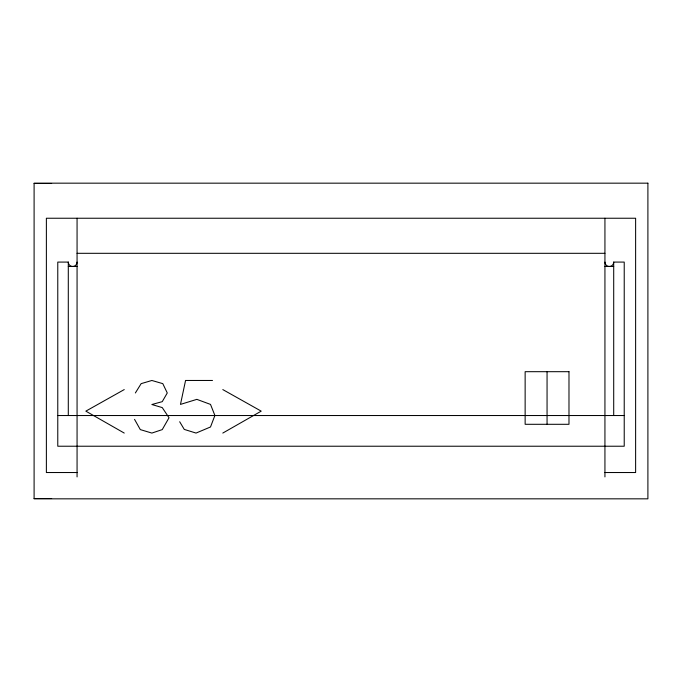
<?xml version="1.0" encoding="UTF-8"?>
<svg xmlns="http://www.w3.org/2000/svg" width="682" height="682" viewBox="0 0 682 682"><rect width="100%" height="100%" fill="white"/><g stroke="black" fill="none" stroke-linecap="round" stroke-linejoin="round"><path stroke-width="1.02" d="M135.368 392.968L141.148 383.642L151.873 380.479L162.793 383.642L167.269 392.968L162.248 401.655L151.873 404.52L162.248 407.589L169.017 417.759L162.248 429.609L151.873 433.07L140.313 429.609L134.542 419.362M222.801 433.07L261.206 411.144L222.801 389.584M124.243 389.584L85.838 411.144L124.243 433.07M34.1 183.475L51.636 183.475M77.066 253.312L604.934 253.312M77.066 262.084A4.382 4.382 0 0 1 72.684 266.466A4.382 4.382 0 0 1 68.294 262.084L57.774 262.084L57.774 446.224L624.226 446.224L624.226 262.084L613.706 262.084A4.382 4.382 0 0 1 609.316 266.466A4.382 4.382 0 0 1 604.934 262.084M68.294 266.466L77.066 266.466M604.934 266.466L613.706 266.466M212.503 380.462L185.564 380.462L180.474 404.409L196.842 399.362L210.508 404.409L214.898 415.474L210.508 426.975L196.041 433.07L184.268 429.413L179.681 421.749M57.774 415.534L624.226 415.534M77.066 472.532L46.376 472.532L46.376 218.24L635.624 218.24L635.624 472.532L604.934 472.532M34.1 498.525L51.636 498.525M613.706 262.084L613.706 415.534M604.934 218.24L604.934 476.914M547.058 371.69L547.058 424.298M77.066 218.24L77.066 476.914M68.294 262.084L68.294 415.534M647.9 183.168L34.1 183.168L34.1 498.832L647.9 498.832L647.9 183.168M568.984 371.69L525.14 371.69L525.14 424.298L568.984 424.298L568.984 371.69"/></g></svg>
